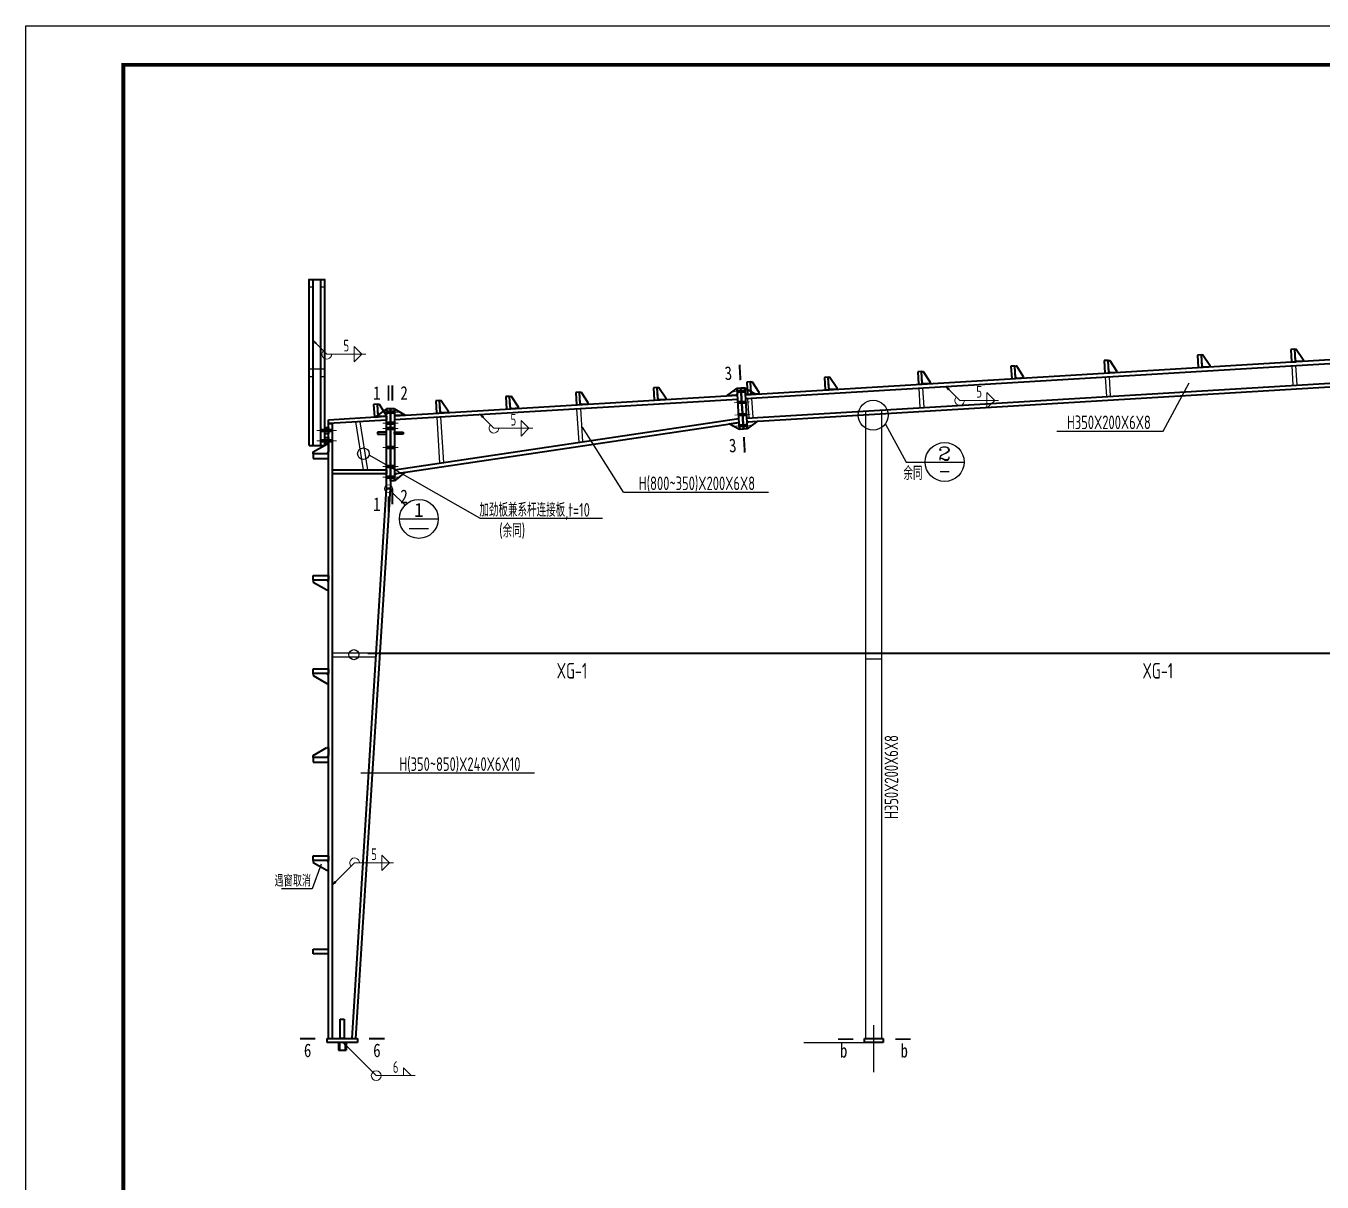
# Model space of a CAD drawing. Extents: x 293620 to 503924, y -252071 to 755100.
# Drawn here: x 376626 to 409916, y -151630 to -121930 of the extents above; entities that cross this region are included whole.
import ezdxf
from ezdxf.enums import TextEntityAlignment as Align

# ---------------------------------------------------------------- set-up
doc = ezdxf.new("R2010")
doc.units = 0
doc.header["$LTSCALE"] = 1000
doc.header["$MEASUREMENT"] = 0
doc.linetypes.add('DOTE', pattern=[2.42, 2, -0.2, 0.02, -0.2])
for name, color, linetype, lineweight in [('10', 7, 'Continuous', 35), ('114', 2, 'Continuous', 18), ('116', 1, 'Continuous', 35), ('12', 2, 'Continuous', 35), ('14', 2, 'Continuous', 35), ('墙线__粗线', 7, 'Continuous', 18), ('焊缝标注', 9, 'Continuous', 18), ('索引符号标注', 9, 'Continuous', 18), ('钢板标注', 9, 'Continuous', 18)]:
    doc.layers.add(name, color=color, linetype=linetype, lineweight=lineweight)
for name, color, linetype in [('11', 3, 'Continuous'), ('3T_WOOD', 21, 'Continuous'), ('BALCONY', 6, 'Continuous'), ('DOTE', 14, 'DOTE'), ('FRAMING', 2, 'Continuous'), ('PUB_DIM', 171, 'Continuous'), ('TK', 4, 'Continuous')]:
    doc.layers.add(name, color=color, linetype=linetype)
doc.styles.add('COMP', font='COMPLEX.shx', dxfattribs={"bigfont": 'hztxt'})
doc.styles.add('FromPkpm', font='Pkpmeng', dxfattribs={"width": 0.7, "bigfont": 'hztxt'})
doc.styles.add('TSSD_Dimension', font='Tssdeng.shx', dxfattribs={"width": 0.7, "bigfont": 'hztxt.shx'})
doc.styles.add('TSSD_REIN', font='tssdeng.shx', dxfattribs={"width": 0.7, "bigfont": 'tssdchn.shx'})
doc.styles.add('图框', font='')
doc.styles.add('图框字体', font='', dxfattribs={"width": 0.8})
doc.styles.get('图框').set_extended_font_data('SimSun')
doc.styles.get('图框字体').set_extended_font_data('NSimSun')

# ---------------------------------------------------------------- blocks, each defined once
blk = doc.blocks.new('w453w53')
at = {"layer": '12', "color": 4}
for p, q in [((473598, 1381074, -5700), (474078, 1381074, -5700)), ((473598, 1380924, -5700), (473598, 1381074, -5700)), ((473598, 1381074, -5700), (474078, 1381074, -5700)), ((474078, 1381074, -5700), (474078, 1380925, -5700)), ((473598, 1380924, -5700), (473598, 1380864, -5700)), ((473598, 1380864, -5700), (474019, 1380624, -5700)), ((474078, 1380865, -5700), (474018, 1380924, -5700)), ((474019, 1380624, -5700), (474078, 1380625, -5700)), ((474078, 1380625, -5700), (474078, 1380865, -5700))]:
    blk.add_line(p, q, dxfattribs=at)
at = {"layer": '12', "color": 4, "elevation": -5700}
blk.add_lwpolyline([(474078, 1380925), (473598, 1380925)], dxfattribs=at)
blk = doc.blocks.new('Q321QS4A234223')
at = {"layer": '12', "lineweight": 35, "ltscale": 100}
for p, q in [((409213, 107552), (409113, 107546)), ((409113, 107546), (409132, 107227)), ((409232, 107233), (409213, 107552)), ((404422, 107265), (404322, 107259)), ((404322, 107259), (404341, 106939)), ((404441, 106945), (404422, 107265)), ((406817, 107409), (406717, 107403)), ((406717, 107403), (406737, 107083)), ((406836, 107089), (406817, 107409)), ((409132, 107227), (409232, 107233)), ((399630, 106977), (399530, 106971)), ((399530, 106971), (399549, 106652)), ((399649, 106658), (399630, 106977)), ((402026, 107121), (401926, 107115)), ((401926, 107115), (401945, 106796)), ((402045, 106802), (402026, 107121)), ((404341, 106939), (404441, 106945)), ((406737, 107083), (406836, 107089)), ((392842, 106570), (392743, 106564)), ((392743, 106564), (392762, 106245)), ((392862, 106251), (392842, 106570)), ((395238, 106714), (395138, 106708)), ((395138, 106708), (395157, 106388)), ((395257, 106394), (395238, 106714)), ((397234, 106834), (397135, 106828)), ((397135, 106828), (397154, 106508)), ((397254, 106514), (397234, 106834)), ((399549, 106652), (399649, 106658)), ((401945, 106796), (402045, 106802)), ((387252, 106235), (387153, 106229)), ((387153, 106229), (387172, 105909)), ((387272, 105915), (387252, 106235)), ((389049, 106342), (388949, 106336)), ((388949, 106336), (388969, 106017)), ((389068, 106023), (389049, 106342)), ((390846, 106450), (390746, 106444)), ((390746, 106444), (390765, 106125)), ((390865, 106131), (390846, 106450)), ((392762, 106245), (392862, 106251)), ((395157, 106388), (395257, 106394)), ((397154, 106508), (397254, 106514)), ((385655, 106139), (385555, 106133)), ((385555, 106133), (385575, 105813)), ((385674, 105819), (385655, 106139)), ((387172, 105909), (387272, 105915)), ((388969, 106017), (389068, 106023)), ((390765, 106125), (390865, 106131)), ((385575, 105813), (385674, 105819))]:
    blk.add_line(p, q, dxfattribs=at)
for points in [[(409429, 107285), (409432, 107245), (409272, 107235), (409230, 107273), (409213, 107552), (409253, 107555)], [(404638, 106997), (404640, 106957), (404481, 106948), (404438, 106985), (404422, 107265), (404461, 107267)], [(407034, 107141), (407036, 107101), (406876, 107092), (406834, 107129), (406817, 107409), (406857, 107411)], [(399847, 106710), (399849, 106670), (399689, 106660), (399647, 106698), (399630, 106977), (399670, 106980)], [(402242, 106854), (402245, 106814), (402085, 106804), (402043, 106842), (402026, 107121), (402066, 107123)], [(393059, 106303), (393061, 106263), (392901, 106253), (392859, 106291), (392842, 106570), (392882, 106572)], [(395454, 106446), (395457, 106406), (395297, 106397), (395255, 106434), (395238, 106714), (395278, 106716)], [(397451, 106566), (397453, 106526), (397294, 106517), (397251, 106554), (397234, 106834), (397274, 106836)], [(387469, 105967), (387471, 105927), (387311, 105918), (387269, 105955), (387252, 106235), (387292, 106237)], [(389266, 106075), (389268, 106035), (389108, 106025), (389066, 106063), (389049, 106342), (389089, 106345)], [(391062, 106183), (391065, 106143), (390905, 106133), (390863, 106171), (390846, 106450), (390886, 106453)], [(385872, 105871), (385874, 105831), (385714, 105822), (385672, 105859), (385655, 106139), (385695, 106141)]]:
    blk.add_lwpolyline(points, close=True, dxfattribs=at)
at = {"layer": '3T_WOOD'}
for points in [[(409138, 107126), (409168, 106628)], [(409238, 107132), (409268, 106634)], [(399556, 106551), (399585, 106053)], [(399655, 106557), (399685, 106059)], [(404347, 106838), (404377, 106340)], [(404447, 106844), (404477, 106346)], [(395163, 106287), (395193, 105789)], [(395263, 106293), (395293, 105795)], [(390771, 106023), (390823, 105160)], [(390871, 106029), (390923, 105175)], [(387178, 105808), (387249, 104627)], [(387278, 105814), (387348, 104641)]]:
    blk.add_lwpolyline(points, dxfattribs=at)
blk = doc.blocks.new('GeYuanFrame_65136206', base_point=(20.09, 4.53))
at = {"layer": 'TK'}
blk.add_lwpolyline([(20.09, 4.53), (20.09, 598.53), (1071.09, 598.53), (1071.09, 4.53)], close=True, dxfattribs=at)
at = {"layer": 'TK', "const_width": 1}
blk.add_lwpolyline([(45.09, 588.53), (1061.09, 588.53), (1061.09, 14.53), (45.09, 14.53)], close=True, dxfattribs=at)
blk = doc.blocks.new('_INDEX')
blk.add_line((-0.5, 0), (0.5, 0))
blk.add_circle((0, 0), 0.5)
at = {"style": 'COMP'}
for tag, width, p, p2 in [('1', 2.333333, (-0.17, 0.05), (0.17, 0.05)), ('-', 1.166667, (-0.17, -0.39), (0.17, -0.39))]:
    blk.add_attdef(tag, text='', height=0.34, dxfattribs=dict(at, width=width)).set_placement(p, p2, align=Align.FIT)

msp = doc.modelspace()

# ---------------------------------------------------------------- hatches: boundary and pattern name
at = {"layer": '焊缝标注'}
for points in [[(384001.2, -130008), (384061, -130089.5), (384082.3, -130068.3)], [(400257, -131193.5), (400316.9, -131275), (400338.1, -131253.8)], [(388293.6, -131911.3), (388353.5, -131992.8), (388374.8, -131971.6)], [(384501.2, -143993.2), (384582.5, -143933.1), (384561.3, -143911.9)], [(384776.2, -148044.7), (384836, -148126.2), (384857.3, -148105)]]:
    msp.add_hatch(color=256, dxfattribs=at).paths.add_polyline_path(points)

# ---------------------------------------------------------------- linework, layer by layer
at = {"color": 3, "lineweight": 35, "ltscale": 100}
for p, q in [((383901.2, -132707.8), (383901.2, -128444.7)), ((383901.2, -128444.7), (384001.2, -128444.7)), ((383901.2, -128444.7), (384301.2, -128444.7)), ((384001.2, -132707.8), (384001.2, -128444.7)), ((384201.2, -132707.8), (384201.2, -128444.7)), ((384201.2, -128444.7), (384301.2, -128444.7)), ((384301.2, -132707.8), (384301.2, -128444.7)), ((395100.8, -131402.7), (415701.5, -130166.6)), ((395106.8, -131502.5), (415707.5, -130266.5)), ((395136.7, -132001.6), (415737.5, -130765.6)), ((395142.7, -132101.4), (415743.4, -130865.4)), ((386089.1, -131943.4), (394901.2, -131414.7)), ((386089.1, -132043.6), (394907.2, -131514.5)), ((384401.2, -132144.8), (384501.2, -132138.8)), ((384401.2, -147944.7), (384401.2, -132144.8)), ((384501.2, -147944.7), (384501.2, -132138.8)), ((386089.1, -133334.2), (394937.1, -132013.2)), ((386089.1, -133435.3), (394943.1, -132113.4)), ((383901.2, -132707.8), (384301.2, -132707.8)), ((385001, -147944.7), (385889.1, -133815.3)), ((385101.2, -147944.7), (385989.3, -133815.3)), ((385889.1, -133815.3), (385989.3, -133815.3))]:
    msp.add_line(p, q, dxfattribs=at)
for p, q in [((398197.5, -138044.6), (398597.5, -138044.6)), ((398197.6, -138184.9), (398597.5, -138184.9))]:
    msp.add_line(p, q)
at = {"const_width": 37.7}
for points in [[(384001.2, -128638.5), (383901.2, -128638.5), (383901.2, -128444.7), (384301.2, -128444.7), (384301.2, -128638.5), (384203.9, -128638.5)], [(384001.2, -130938.4), (383901.2, -130938.4), (383901.2, -130744.6), (384301.2, -130744.6), (384301.2, -130938.4), (384203.9, -130938.4)]]:
    msp.add_lwpolyline(points, dxfattribs=at)
at = {"color": 6}
msp.add_lwpolyline([(384212, -143458.8), (383981, -144097), (383193.1, -144097)], dxfattribs=at)
at = {"layer": '10', "lineweight": 35, "ltscale": 100, "const_width": 50}
for points in [[(394954.3, -130630.1), (394978.2, -131029.4)], [(385939.1, -131158.9), (385939.1, -131558.9)], [(386039.1, -131158.9), (386039.1, -131558.9)], [(395089.7, -132888), (395065.8, -132488.7)], [(386039.1, -134215.3), (386039.1, -133815.3)], [(385939.1, -134415.3), (385939.1, -134015.3)], [(383661.2, -147944.7), (384061.2, -147944.7)], [(385841.2, -147944.7), (385441.2, -147944.7)]]:
    msp.add_lwpolyline(points, dxfattribs=at)
at = {"layer": '10', "const_width": 45, "elevation": 200}
for points in [[(397479.5, -147955.8), (397879.5, -147955.8)], [(399352.5, -147955.8), (398952.5, -147955.8)]]:
    msp.add_lwpolyline(points, dxfattribs=at)
at = {"layer": '11'}
for p, q in [((398197.5, -147944.6), (398197.5, -131818)), ((398597.5, -131794), (398597.5, -147944.6)), ((396605.5, -148044.6, -200), (398161.2, -148044.6))]:
    msp.add_line(p, q, dxfattribs=at)
at = {"layer": '114', "lineweight": 18, "ltscale": 100}
for p, q in [((394796, -131330.8), (395195.2, -131306.9)), ((394812.7, -131610.3), (395212, -131586.4)), ((385789.1, -131853.4), (386189.1, -131853.4)), ((385789.1, -132133.6), (386189.1, -132133.6)), ((394831.9, -131929.4), (395231.1, -131905.4)), ((384101.2, -132324.8), (384601.2, -132324.8)), ((385789.1, -132273.6), (386189.1, -132273.6)), ((394848.7, -132209.2), (395247.9, -132185.3)), ((384101.2, -132584.8), (384601.2, -132584.8)), ((385789.1, -132759.6), (386189.1, -132759.6)), ((385789.1, -133244.2), (386189.1, -133244.2)), ((385789.1, -133525.3), (386189.1, -133525.3))]:
    msp.add_line(p, q, dxfattribs=at)
at = {"layer": '114', "color": 1, "lineweight": 70, "ltscale": 100}
for p, q in [((394895.8, -131324.8), (395095.4, -131312.9)), ((394912.5, -131604.3), (395112.2, -131592.3)), ((385889.1, -131853.4), (386089.1, -131853.4)), ((385889.1, -132133.6), (386089.1, -132133.6)), ((394931.7, -131923.4), (395131.3, -131911.4)), ((384201.2, -132324.8), (384501.2, -132324.8)), ((385889.1, -132273.6), (386089.1, -132273.6)), ((394948.5, -132203.3), (395148.1, -132191.3)), ((384201.2, -132584.8), (384501.2, -132584.8)), ((385889.1, -132759.6), (386089.1, -132759.6)), ((385889.1, -133244.2), (386089.1, -133244.2)), ((385889.1, -133525.3), (386089.1, -133525.3))]:
    msp.add_line(p, q, dxfattribs=at)
at = {"layer": '116', "lineweight": 35, "ltscale": 100}
for p, q in [((384651.2, -148044.7), (384651.2, -148244.7)), ((384681.2, -148044.7), (384681.2, -148244.7)), ((384821.2, -148044.7), (384821.2, -148244.7)), ((384851.2, -148044.7), (384851.2, -148244.7)), ((384651.2, -148244.7), (384851.2, -148244.7))]:
    msp.add_line(p, q, dxfattribs=at)
at = {"layer": '12', "color": 4}
for p, q in [((384001.3, -145644.6), (384401.2, -145644.6)), ((384001.4, -145769.5), (384001.3, -145644.6)), ((384001.3, -145644.6), (384401.2, -145644.6))]:
    msp.add_line(p, q, dxfattribs=at)
at = {"layer": '12'}
for p, q in [((398161.2, -147944.6), (398641.2, -147944.6)), ((398161.2, -148044.6), (398161.2, -147944.6)), ((398641.2, -148044.6), (398161.2, -148044.6)), ((398641.2, -147944.6), (398641.2, -148044.6))]:
    msp.add_line(p, q, dxfattribs=at)
at = {"layer": '12', "color": 4}
msp.add_lwpolyline([(384401.3, -145769.2), (384001.4, -145769.2)], dxfattribs=at)
at = {"layer": '14', "lineweight": 35, "ltscale": 100}
for p, q in [((394631.6, -131430.8), (394890.4, -131235)), ((394861.2, -131417.1), (394631.6, -131430.8)), ((394898.8, -131374.7), (394861.2, -131417.1)), ((394890.4, -131235), (394990.2, -131229)), ((394954, -132295.1), (394890.4, -131235)), ((394890.4, -131235), (394898.8, -131374.7)), ((394990.2, -131229), (395090, -131223)), ((394990.2, -131229), (395053.8, -132289.1)), ((395053.8, -132289.1), (394990.2, -131229)), ((395090, -131223), (395153.6, -132283.1)), ((395098.4, -131362.8), (395090, -131223)), ((395090, -131223), (395370.3, -131386.5)), ((395140.7, -131400.3), (395098.4, -131362.8)), ((395370.3, -131386.5), (395140.7, -131400.3)), ((385609.6, -131972.2), (385889.1, -131775.4)), ((385889.1, -133815.3), (385889.1, -131758.9)), ((385889.1, -131758.9), (385989.1, -131758.9)), ((385889.1, -131775.4), (385889.1, -131915.4)), ((385989.1, -131758.9), (385989.1, -133815.3)), ((385989.1, -133615.3), (385989.1, -131758.9)), ((385989.1, -131758.9), (386089.1, -131758.9)), ((386089.1, -131758.9), (386089.1, -133615.3)), ((386089.1, -131903.4), (386089.1, -131763.4)), ((386089.1, -131763.4), (386368.6, -131926.6)), ((384401.2, -132044.7), (385889.1, -131955.4)), ((384401.2, -132144.8), (384401.2, -132044.7)), ((385889.1, -132055.6), (384401.2, -132144.8)), ((385849.2, -131957.8), (385609.6, -131972.2)), ((385889.1, -131915.4), (385849.2, -131957.8)), ((385889.1, -131955.4), (385889.1, -132055.6)), ((386129.1, -131941), (386089.1, -131903.4)), ((386368.6, -131926.6), (386129.1, -131941)), ((394676, -132153.3), (394903.5, -132119.3)), ((394953.9, -132293.1), (394676, -132153.3)), ((394903.5, -132119.3), (394945.5, -132153.3)), ((394945.5, -132153.3), (394953.9, -132293.1)), ((395145.1, -132141.4), (395182.7, -132099)), ((395153.5, -132281.1), (395145.1, -132141.4)), ((395412.2, -132085.3), (395153.5, -132281.1)), ((395182.7, -132099), (395412.2, -132085.3)), ((384301.2, -132404.8), (384301.2, -132244.8)), ((384301.2, -132244.8), (384401.2, -132244.8)), ((384401.2, -132404.8), (384301.2, -132404.8)), ((384401.2, -132244.8), (384401.2, -132404.8)), ((385889.1, -132363.6), (385659.1, -132363.6)), ((385659.1, -132363.6), (385659.1, -132413.6)), ((385659.1, -132413.6), (385889.1, -132413.6)), ((385889.1, -132413.6), (385889.1, -132363.6)), ((386089.1, -132363.6), (386319.1, -132363.6)), ((386089.1, -132413.6), (386089.1, -132363.6)), ((386319.1, -132413.6), (386089.1, -132413.6)), ((386319.1, -132363.6), (386319.1, -132413.6)), ((395053.8, -132289.1), (394954, -132295.1)), ((395153.6, -132283.1), (395053.8, -132289.1)), ((384301.2, -132664.8), (384301.2, -132504.8)), ((384301.2, -132504.8), (384401.2, -132504.8)), ((384401.2, -132664.8), (384301.2, -132664.8)), ((384401.2, -132504.8), (384401.2, -132664.8)), ((384501.2, -133334.8), (385889.1, -133334.8)), ((384501.2, -133434.8), (384501.2, -133334.8)), ((385889.1, -133434.8), (384501.2, -133434.8)), ((385889.1, -133334.8), (385889.1, -133434.8)), ((386366.1, -133394), (386089.1, -133615.3)), ((386089.1, -133475.3), (386128.7, -133429.4)), ((386089.1, -133615.3), (386089.1, -133475.3)), ((386128.7, -133429.4), (386366.1, -133394)), ((385989.1, -133815.3), (385889.1, -133815.3)), ((386089.1, -133615.3), (385989.1, -133615.3)), ((384701.2, -147944.7), (384701.2, -147444.7)), ((384701.2, -147444.7), (384801.2, -147444.7)), ((384801.2, -147444.7), (384801.2, -147944.7)), ((384361.2, -148044.7), (384361.2, -147944.7)), ((384361.2, -147944.7), (385141.2, -147944.7)), ((385141.2, -148044.7), (384361.2, -148044.7)), ((384801.2, -147944.7), (384701.2, -147944.7)), ((385141.2, -147944.7), (385141.2, -148044.7))]:
    msp.add_line(p, q, dxfattribs=at)
at = {"layer": '3T_WOOD'}
for p, q in [((385623.3, -138044.6), (384501.2, -138044.6)), ((385616.7, -138149.5), (384501.2, -138149.5))]:
    msp.add_line(p, q, dxfattribs=at)
for points in [[(385088.3, -132096.7), (385285.3, -133334.8)], [(385203.6, -132096.7), (385400.6, -133334.8)]]:
    msp.add_lwpolyline(points, dxfattribs=at)
for centre, radius in [((385293.1, -132918.8), 148.4), ((385050, -138081), 129.6)]:
    msp.add_circle(centre, radius, dxfattribs=at)
at = {"layer": 'BALCONY'}
for p, q in [((391975.2, -133906.3, -3.6), (390924.5, -132238.3)), ((403102.6, -132340.8), (405831.9, -132340.8)), ((388281.2, -134572.1), (385442.1, -132957.5)), ((391975.2, -133906.3, -3.6), (395702.3, -133906.3, -3.6)), ((388281.2, -134572.1), (391437.8, -134572.1)), ((385232.1, -141119.8), (389691.4, -141119.8))]:
    msp.add_line(p, q, dxfattribs=at)
msp.add_lwpolyline([(403102.6, -132340.8), (405831.9, -132340.8), (406502.4, -131101.3)], dxfattribs=at)
at = {"layer": 'DOTE'}
msp.add_line((398401.2, -148809.1), (398401.2, -147594.9), dxfattribs=at)
at = {"layer": 'FRAMING', "linetype": 'DOTE', "const_width": 50}
msp.add_lwpolyline([(385404.9, -138044.6), (467493.4, -138044.6)], dxfattribs=at)
at = {"layer": 'PUB_DIM'}
for p, q in [((398707.4, -132160.9), (399234.5, -133133.1)), ((399234.5, -133133.1), (399721.4, -133133.1))]:
    msp.add_line(p, q, dxfattribs=at)
msp.add_circle((398385.1, -131930.5, -200), 383.7, dxfattribs=at)
at = {"layer": '墙线__粗线', "lineweight": 18, "ltscale": 100}
msp.add_circle((385939.1, -133815.3), 100, dxfattribs=at)
at = {"layer": '焊缝标注', "lineweight": 18, "ltscale": 100}
for p, q in [((384001.2, -130008), (384353.7, -130362.6)), ((385053.7, -130162.6), (385253.7, -130362.6)), ((385053.7, -130362.6), (385053.7, -130162.6)), ((384353.7, -130362.6), (385353.7, -130362.6)), ((385053.7, -130562.6), (385253.7, -130362.6)), ((385053.7, -130362.6), (385053.7, -130562.6)), ((400257, -131193.5), (400609.5, -131548)), ((401309.5, -131348), (401509.5, -131548)), ((401309.5, -131548), (401309.5, -131348)), ((400609.5, -131548), (401609.5, -131548)), ((401309.5, -131748), (401509.5, -131548)), ((401309.5, -131548), (401309.5, -131748)), ((388293.6, -131911.3), (388646.2, -132265.8)), ((389346.2, -132065.8), (389546.2, -132265.8)), ((389346.2, -132265.8), (389346.2, -132065.8)), ((388646.2, -132265.8), (389646.2, -132265.8)), ((389346.2, -132465.8), (389546.2, -132265.8)), ((389346.2, -132265.8), (389346.2, -132465.8)), ((384501.2, -143993.2), (385067.1, -143427.8)), ((385067.1, -143427.8), (386067.1, -143427.8)), ((385767.1, -143227.8), (385967.1, -143427.8)), ((385767.1, -143427.8), (385767.1, -143227.8)), ((385767.1, -143627.8), (385967.1, -143427.8)), ((385767.1, -143427.8), (385767.1, -143627.8)), ((384776.2, -148044.7), (385622.3, -148895.6)), ((386322.3, -148695.6), (386522.3, -148895.6)), ((386322.3, -148895.6), (386322.3, -148695.6)), ((385622.3, -148895.6), (386622.3, -148895.6))]:
    msp.add_line(p, q, dxfattribs=at)
at = {"layer": '焊缝标注', "linetype": 'Continuous'}
for points in [[(384001.2, -130008), (384061, -130089.5), (384082.3, -130068.3)], [(400257, -131193.5), (400316.9, -131275), (400338.1, -131253.8)], [(388293.6, -131911.3), (388353.5, -131992.8), (388374.8, -131971.6)], [(384501.2, -143993.2), (384582.5, -143933.1), (384561.3, -143911.9)], [(384776.2, -148044.7), (384836, -148126.2), (384857.3, -148105)]]:
    msp.add_lwpolyline(points, close=True, dxfattribs=at)
at = {"layer": '焊缝标注', "lineweight": 18, "ltscale": 100}
msp.add_circle((385622.3, -148895.6), 125, dxfattribs=at)
for centre, start, end in [((384353.7, -130362.6), 134.84027, 0), ((400609.5, -131548), 134.84026, 0), ((388646.2, -132265.8), 134.84029, 0), ((385067.1, -143427.8), 0, 224.97719)]:
    msp.add_arc(centre, 125, start, end, dxfattribs=at)
at = {"layer": '索引符号标注', "lineweight": 25}
for p, q in [((386009.8, -133886.1), (386363.4, -134239.6)), ((386217, -134593.2), (387217, -134593.2)), ((386467, -134843.2), (386967, -134843.2))]:
    msp.add_line(p, q, dxfattribs=at)
msp.add_circle((386717, -134593.2), 500, dxfattribs=at)

# ---------------------------------------------------------------- block references
at = {"extrusion": (0, 0, -1), "xscale": 0.833125002682209, "yscale": 0.8331249952316284, "zscale": -0.8331250001039336, "rotation": 180}
for p in [(10565.3, 1017562.8, -4748.8), (10565.3, 1009762.8, -4748.8)]:
    msp.add_blockref('w453w53', p, dxfattribs=at)
at = {"extrusion": (0, 0, -1), "xscale": -0.833125002682209, "yscale": 0.8331249952316284, "zscale": -0.8331250001039336}
for p in [(10565.3, -1286652, -4748.8), (10565.3, -1289052, -4748.8), (10565.3, -1293852, -4748.8)]:
    msp.add_blockref('w453w53', p, dxfattribs=at)
at = {"layer": '3T_WOOD', "xscale": 100, "yscale": 100, "zscale": 100}
msp.add_blockref('GeYuanFrame_65136206', (376626, -181329.6), dxfattribs=at)
at = {"layer": '3T_WOOD'}
msp.add_blockref('Q321QS4A234223', (0, -237787.7), dxfattribs=at)
at = {"layer": 'PUB_DIM'}
ref = msp.add_blockref('_INDEX', (400221.4, -133133.1), dxfattribs=dict(at, xscale=1000, yscale=1000, zscale=1000))
ref.add_attrib('1', '2', dxfattribs={"layer": '0', "height": 340, "style": 'COMP', "width": 1.5}).set_placement((400051.4, -133083.1), (400391.4, -133083.1), align=Align.FIT)
ref.add_attrib('-', '-', dxfattribs={"layer": '0', "height": 340, "style": 'COMP', "width": 1.166667}).set_placement((400051.4, -133523.1), (400391.4, -133523.1), align=Align.FIT)

# ---------------------------------------------------------------- texts
at = {"layer": '10', "lineweight": 25, "style": '图框字体', "width": 0.8}
for p in [(394666.8, -130847.7), (394778.3, -132706.3)]:
    msp.add_text('3', height=350, rotation=3.43362, dxfattribs=at).set_placement(p, align=Align.MIDDLE_CENTER)
for s, p in [('1', (385639.1, -131358.9)), ('2', (386339.1, -131358.9)), ('1', (385639.1, -134215.3)), ('2', (386339.1, -134015.3)), ('6', (383861.2, -148244.7)), ('6', (385641.2, -148244.7))]:
    msp.add_text(s, height=350, dxfattribs=at).set_placement(p, align=Align.MIDDLE_CENTER)
at = {"layer": '10', "style": '图框字体', "width": 0.8}
for p in [(397533, -148430.8), (399089.2, -148430.8)]:
    msp.add_text('b', height=350, dxfattribs=at).set_placement(p)
at = {"layer": 'BALCONY', "style": 'TSSD_Dimension', "width": 0.7}
for s, p in [('H350X200X6X8', (404440.7, -132112.8)), ('H(800~350)X200X6X8', (393860.8, -133678.3, -3.6)), ('余同', (399409.3, -133399.3, -200)), ('H(350~850)X240X6X10', (387772.1, -140891.7))]:
    msp.add_text(s, height=350, dxfattribs=at).set_placement(p, align=Align.MIDDLE)
at = {"layer": 'BALCONY', "width": 0.7}
for s, height, style, p in [('加劲板兼系杆连接板,t=10', 350, 'TSSD_Dimension', (388271.9, -134536.5)), ('(余同)', 350, 'TSSD_Dimension', (388782.3, -135070)), ('XG-1', 400, 'TSSD_REIN', (390257.8, -138695, 2180)), ('XG-1', 400, 'TSSD_REIN', (405305.1, -138695, 2180))]:
    msp.add_text(s, height=height, dxfattribs=dict(at, style=style)).set_placement(p)
at = {"layer": 'BALCONY', "style": 'TSSD_Dimension', "width": 0.7}
msp.add_text('H350X200X6X8', height=350, rotation=90, dxfattribs=at).set_placement((398853.4, -141224.4, 1287), align=Align.MIDDLE)
at = {"layer": '焊缝标注', "lineweight": 25, "style": 'FromPkpm', "width": 0.7}
for s, p in [('5', (384853.7, -130292.6)), ('5', (401109.5, -131478)), ('5', (389146.2, -132195.8)), ('5', (385567.1, -143357.8)), ('6', (386122.3, -148825.6))]:
    msp.add_text(s, height=300, dxfattribs=at).set_placement(p, align=Align.CENTER)
at = {"layer": '索引符号标注', "lineweight": 25, "style": '图框'}
msp.add_text('1', height=360, dxfattribs=at).set_placement((386717, -134543.2), align=Align.CENTER)
at = {"layer": '钢板标注', "color": 6, "lineweight": 25, "style": 'FromPkpm', "width": 0.58}
msp.add_text('遇窗取消', height=300, dxfattribs=at).set_placement((383480.4, -144037.8), align=Align.CENTER)

doc.saveas('drawing.dxf')
